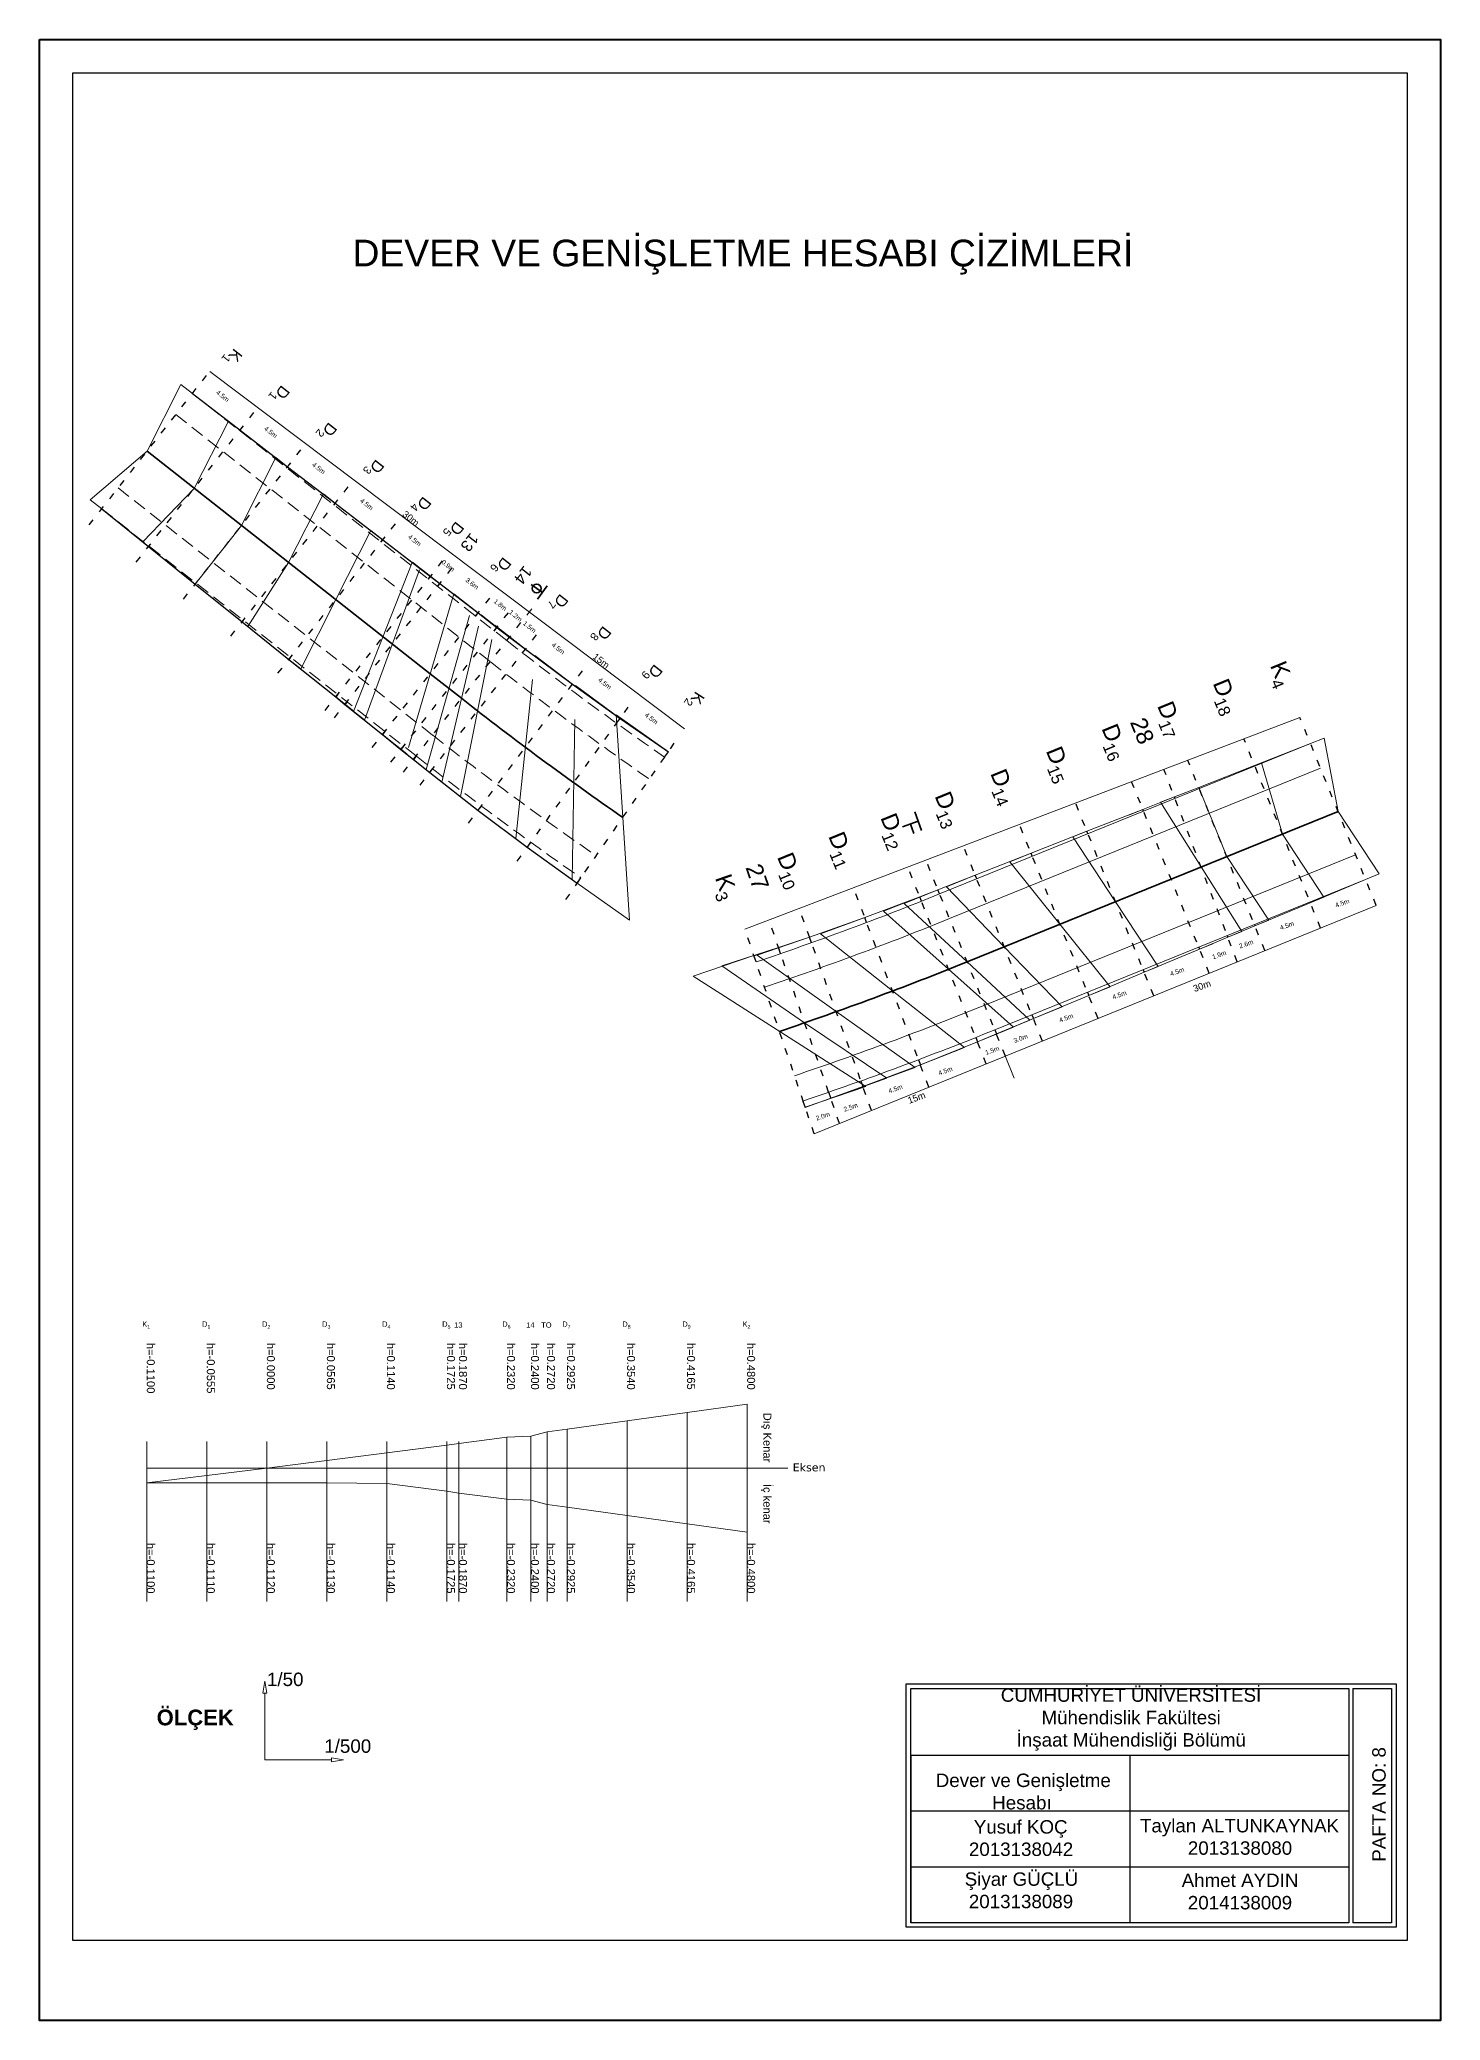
# Model space of a CAD drawing. Header units: millimetres. Extents: x 19067981 to 38137102, y 2652003 to 2652615.
# Drawn here: x 19068288.86 to 19068309.86, y 2652198.55 to 2652228.25 of the extents above; entities that cross this region are included whole.
import ezdxf

# ---------------------------------------------------------------- set-up
doc = ezdxf.new("R2010")
doc.units = ezdxf.units.MM
for name, pattern in [('ACAD_ISO03W100', [30, 12, -18]), ('ACAD_ISO07W100', [3, 0, -3]), ('DASHDOT', [25.4, 12.7, -6.35, 0, -6.35]), ('DASHEDX2', [38.1, 25.4, -12.7])]:
    doc.linetypes.add(name, pattern=pattern)
doc.layers.add('D.K Kesit No', color=93, linetype='Continuous', lineweight=9)
doc.layers.add('dever ve genişletme', color=1, linetype='Continuous', lineweight=20)
for name, color, linetype in [('dever', 130, 'Continuous'), ('dever 1', 242, 'Continuous'), ('en kesitler', 7, 'Continuous'), ('kurp', 94, 'Continuous'), ('kurp detayı', 150, 'DASHDOT')]:
    doc.layers.add(name, color=color, linetype=linetype)
doc.styles.get("Standard").update_dxf_attribs({"font": 'arial.ttf'})

# ---------------------------------------------------------------- blocks, each defined once
blk = doc.blocks.new('to')
at = {"layer": 'kurp', "color": 0, "lineweight": 35, "ltscale": 0.2}
for p, q in [((19068315.084, 2652358.653), (19068315.384, 2652358.653)), ((19068315.234, 2652358.653), (19068315.234, 2652358.403))]:
    blk.add_line(p, q, dxfattribs=at)
blk.add_circle((19068315.234, 2652358.528), 0.08, dxfattribs=at)
blk = doc.blocks.new('tf')
at = {"layer": 'kurp', "color": 0, "lineweight": 35, "ltscale": 0.2}
for p, q in [((19068358.572, 2652351.129), (19068358.872, 2652351.129)), ((19068358.722, 2652351.129), (19068358.722, 2652350.879)), ((19068358.722, 2652351.004), (19068358.872, 2652351.004))]:
    blk.add_line(p, q, dxfattribs=at)

msp = doc.modelspace()

# ---------------------------------------------------------------- linework, layer by layer
at = {"color": 0, "linetype": 'ACAD_ISO07W100', "lineweight": 25, "ltscale": 0.05}
for p, q in [((19068289.604, 2652220.976), (19068291.457, 2652223.335)), ((19068290.311, 2652220.42), (19068292.16, 2652222.772)), ((19068291.019, 2652219.864), (19068292.867, 2652222.216)), ((19068291.727, 2652219.308), (19068293.575, 2652221.66)), ((19068292.434, 2652218.752), (19068294.283, 2652221.104)), ((19068293.142, 2652218.196), (19068294.991, 2652220.548)), ((19068293.281, 2652218.086), (19068295.13, 2652220.438)), ((19068293.849, 2652217.64), (19068295.698, 2652219.992)), ((19068294.565, 2652217.077), (19068296.4, 2652219.441)), ((19068295.293, 2652216.505), (19068297.085, 2652218.903)), ((19068296.021, 2652215.933), (19068297.771, 2652218.364)), ((19068308.899, 2652215.271), (19068307.756, 2652218.089)), ((19068296.751, 2652215.36), (19068298.459, 2652217.824)), ((19068308.065, 2652214.933), (19068306.915, 2652217.768)), ((19068307.231, 2652214.594), (19068306.074, 2652217.447)), ((19068306.816, 2652214.425), (19068305.717, 2652217.311)), ((19068306.397, 2652214.255), (19068305.233, 2652217.127)), ((19068305.564, 2652213.916), (19068304.392, 2652216.806)), ((19068304.73, 2652213.577), (19068303.55, 2652216.485)), ((19068303.34, 2652213.012), (19068302.148, 2652215.951)), ((19068303.896, 2652213.238), (19068302.709, 2652216.164)), ((19068303.052, 2652212.895), (19068301.877, 2652215.847)), ((19068302.193, 2652212.546), (19068301.063, 2652215.537)), ((19068300.853, 2652212.001), (19068299.796, 2652215.054)), ((19068301.333, 2652212.197), (19068300.25, 2652215.227)), ((19068300.473, 2652211.847), (19068299.436, 2652214.917))]:
    msp.add_line(p, q, dxfattribs=at)
at = {"color": 2, "lineweight": 30, "ltscale": 0.2}
for p, q in [((19068291.859, 2652222.39), (19068291.866, 2652222.398)), ((19068292.567, 2652221.834), (19068292.579, 2652221.85)), ((19068293.275, 2652221.278), (19068293.293, 2652221.302)), ((19068293.982, 2652220.722), (19068294.007, 2652220.753)), ((19068290.5, 2652220.66), (19068290.494, 2652220.653)), ((19068291.208, 2652220.104), (19068291.195, 2652220.089)), ((19068294.69, 2652220.166), (19068294.721, 2652220.205)), ((19068294.83, 2652220.056), (19068294.862, 2652220.097)), ((19068291.915, 2652219.548), (19068291.897, 2652219.525)), ((19068295.398, 2652219.61), (19068295.435, 2652219.657)), ((19068295.677, 2652219.39), (19068295.715, 2652219.438)), ((19068295.866, 2652219.242), (19068295.906, 2652219.294)), ((19068292.623, 2652218.992), (19068292.598, 2652218.961)), ((19068296.102, 2652219.057), (19068296.145, 2652219.112)), ((19068293.331, 2652218.436), (19068293.3, 2652218.397)), ((19068293.47, 2652218.326), (19068293.438, 2652218.285)), ((19068296.802, 2652218.524), (19068296.85, 2652218.588)), ((19068297.512, 2652218.003), (19068297.564, 2652218.076)), ((19068294.038, 2652217.88), (19068294.001, 2652217.833)), ((19068294.317, 2652217.66), (19068294.279, 2652217.612)), ((19068294.506, 2652217.512), (19068294.465, 2652217.46)), ((19068298.231, 2652217.495), (19068298.288, 2652217.577)), ((19068294.71, 2652217.264), (19068294.753, 2652217.319)), ((19068295.437, 2652216.698), (19068295.485, 2652216.762)), ((19068296.174, 2652216.145), (19068296.226, 2652216.218)), ((19068296.92, 2652215.605), (19068296.977, 2652215.687))]:
    msp.add_line(p, q, dxfattribs=at)
at = {"color": 0, "lineweight": 25, "ltscale": 0.2}
for p, q in [((19068301.922, 2652202.532), (19068308.488, 2652202.532)), ((19068301.922, 2652202.532), (19068301.922, 2652202.132)), ((19068301.922, 2652202.532), (19068301.922, 2652200.018)), ((19068305.205, 2652202.532), (19068305.205, 2652200.018)), ((19068301.922, 2652201.694), (19068308.488, 2652201.694)), ((19068301.922, 2652200.856), (19068308.488, 2652200.856))]:
    msp.add_line(p, q, dxfattribs=at)
at = {"color": 0, "lineweight": 40, "ltscale": 0.2}
msp.add_lwpolyline([(19068288.861, 2652228.254), (19068309.861, 2652228.254), (19068309.861, 2652198.554), (19068288.861, 2652198.554), (19068288.861, 2652228.254)], dxfattribs=at)
at = {"color": 0, "lineweight": 25, "ltscale": 0.2}
msp.add_lwpolyline([(19068289.361, 2652227.754), (19068309.361, 2652227.754), (19068309.361, 2652199.754), (19068289.361, 2652199.754)], close=True, dxfattribs=at)
at = {"color": 1, "lineweight": 25, "ltscale": 0.2}
for points in [[(19068291.152, 2652222.946), (19068291.866, 2652222.398), (19068292.579, 2652221.85), (19068293.293, 2652221.302), (19068294.007, 2652220.753), (19068294.721, 2652220.205), (19068294.862, 2652220.097), (19068295.435, 2652219.657), (19068295.715, 2652219.438), (19068295.906, 2652219.294), (19068296.145, 2652219.112), (19068296.85, 2652218.588), (19068297.564, 2652218.076), (19068298.288, 2652217.577)], [(19068289.792, 2652221.217), (19068290.494, 2652220.653), (19068291.195, 2652220.089), (19068291.897, 2652219.525), (19068292.598, 2652218.961), (19068293.3, 2652218.397), (19068293.438, 2652218.285), (19068294.001, 2652217.833), (19068294.279, 2652217.612), (19068294.279, 2652217.612), (19068294.465, 2652217.46), (19068294.71, 2652217.264), (19068294.71, 2652217.264), (19068295.436, 2652216.697), (19068296.173, 2652216.144), (19068296.92, 2652215.605)]]:
    msp.add_lwpolyline(points, dxfattribs=at)
at = {"color": 0, "linetype": 'ACAD_ISO07W100', "lineweight": 25, "ltscale": 0.05}
for points in [[(19068294.129, 2652217.42), (19068295.978, 2652219.773)], [(19068294.317, 2652217.272), (19068296.166, 2652219.625)]]:
    msp.add_lwpolyline(points, dxfattribs=at)
for points in [[(19068301.91, 2652203.599), (19068309.198, 2652203.599), (19068309.198, 2652199.95), (19068301.854, 2652199.95), (19068301.854, 2652203.599), (19068301.91, 2652203.599)], [(19068308.488, 2652200.018), (19068301.922, 2652200.018), (19068301.922, 2652203.532), (19068308.488, 2652203.532)], [(19068308.488, 2652203.532), (19068308.488, 2652200.018)], [(19068308.55, 2652203.532), (19068309.131, 2652203.532), (19068309.131, 2652200.018), (19068308.55, 2652200.018)], [(19068308.55, 2652203.532), (19068308.55, 2652200.018)]]:
    msp.add_lwpolyline(points)
at = {"color": 0, "lineweight": 25}
for p in [(19068294.719, 2652218.744), (19068295.427, 2652218.188), (19068296.143, 2652217.643), (19068296.869, 2652217.11), (19068303.322, 2652214.652), (19068302.487, 2652214.314), (19068301.648, 2652213.989), (19068300.803, 2652213.679), (19068299.953, 2652213.383), (19068301.922, 2652201.694), (19068301.922, 2652200.856)]:
    msp.add_point(p, dxfattribs=at)
at = {"layer": 'D.K Kesit No', "lineweight": 0, "ltscale": 0.2}
for p, q in [((19068298.527, 2652217.922), (19068291.411, 2652223.277)), ((19068296.166, 2652219.625), (19068296.241, 2652219.719))]:
    msp.add_line(p, q, dxfattribs=at)
at = {"layer": 'D.K Kesit No', "color": 1, "lineweight": 20, "ltscale": 0.2}
for p, q in [((19068299.436, 2652214.917), (19068307.756, 2652218.089)), ((19068308.118, 2652217.782), (19068308.327, 2652216.68)), ((19068307.493, 2652216.342), (19068307.179, 2652217.412)), ((19068306.659, 2652216.004), (19068306.238, 2652217.041)), ((19068305.663, 2652216.822), (19068306.274, 2652215.848)), ((19068308.327, 2652216.68), (19068308.945, 2652215.743)), ((19068304.991, 2652215.328), (19068304.352, 2652216.298)), ((19068308.116, 2652215.397), (19068307.493, 2652216.342)), ((19068307.288, 2652215.05), (19068306.659, 2652216.004)), ((19068303.405, 2652215.925), (19068304.157, 2652214.99)), ((19068306.274, 2652215.848), (19068306.883, 2652214.882)), ((19068303.323, 2652214.652), (19068302.457, 2652215.551)), ((19068300.473, 2652211.847), (19068308.899, 2652215.271)), ((19068301.511, 2652215.185), (19068302.487, 2652214.314)), ((19068301.824, 2652215.301), (19068302.766, 2652214.426)), ((19068305.631, 2652214.356), (19068304.991, 2652215.328)), ((19068300.567, 2652214.847), (19068301.648, 2652213.989)), ((19068304.157, 2652214.99), (19068304.909, 2652214.053)), ((19068300.803, 2652213.679), (19068299.617, 2652214.524)), ((19068304.19, 2652213.75), (19068303.323, 2652214.652)), ((19068298.661, 2652214.212), (19068301.246, 2652212.559)), ((19068300.33, 2652213.512), (19068299.088, 2652214.364)), ((19068302.487, 2652214.314), (19068303.464, 2652213.444)), ((19068302.766, 2652214.426), (19068303.709, 2652213.549)), ((19068301.648, 2652213.989), (19068302.726, 2652213.139)), ((19068301.986, 2652212.843), (19068300.803, 2652213.679)), ((19068301.565, 2652212.682), (19068300.33, 2652213.512)), ((19068303.473, 2652212.684), (19068303.339, 2652213.016))]:
    msp.add_line(p, q, dxfattribs=at)
at = {"layer": 'D.K Kesit No', "color": 4, "lineweight": 0, "ltscale": 0.2}
for p, q in [((19068308.118, 2652217.782), (19068307.914, 2652217.699)), ((19068307.179, 2652217.412), (19068307.076, 2652217.37)), ((19068305.874, 2652216.898), (19068305.663, 2652216.822)), ((19068305.401, 2652216.712), (19068305.191, 2652216.627)), ((19068304.563, 2652216.383), (19068304.352, 2652216.298)), ((19068303.725, 2652216.054), (19068303.405, 2652215.925)), ((19068302.887, 2652215.725), (19068302.457, 2652215.551)), ((19068308.945, 2652215.743), (19068308.741, 2652215.661)), ((19068302.055, 2652215.4), (19068301.511, 2652215.185)), ((19068302.328, 2652215.505), (19068301.824, 2652215.301)), ((19068307.911, 2652215.313), (19068308.116, 2652215.397)), ((19068301.232, 2652215.091), (19068300.567, 2652214.847)), ((19068307.08, 2652214.966), (19068307.288, 2652215.05)), ((19068300.404, 2652214.797), (19068299.617, 2652214.524)), ((19068306.674, 2652214.797), (19068306.883, 2652214.882)), ((19068299.57, 2652214.519), (19068298.661, 2652214.212)), ((19068299.941, 2652214.64), (19068299.088, 2652214.364)), ((19068306.25, 2652214.618), (19068306.459, 2652214.703)), ((19068305.42, 2652214.271), (19068305.631, 2652214.356)), ((19068304.589, 2652213.923), (19068304.909, 2652214.053)), ((19068303.76, 2652213.576), (19068304.19, 2652213.75)), ((19068302.921, 2652213.226), (19068303.464, 2652213.444)), ((19068303.205, 2652213.344), (19068303.709, 2652213.549)), ((19068302.066, 2652212.883), (19068302.726, 2652213.139)), ((19068300.721, 2652212.381), (19068301.565, 2652212.682)), ((19068301.204, 2652212.556), (19068301.986, 2652212.843)), ((19068300.339, 2652212.245), (19068301.246, 2652212.559))]:
    msp.add_line(p, q, dxfattribs=at)
at = {"layer": 'D.K Kesit No', "color": 2, "lineweight": 30, "ltscale": 0.2}
for p, q in [((19068307.08, 2652217.361), (19068307.076, 2652217.37)), ((19068305.883, 2652216.876), (19068305.874, 2652216.898)), ((19068306.246, 2652217.023), (19068306.238, 2652217.041)), ((19068305.412, 2652216.685), (19068305.401, 2652216.712)), ((19068304.578, 2652216.346), (19068304.563, 2652216.383)), ((19068303.744, 2652216.008), (19068303.725, 2652216.054)), ((19068302.91, 2652215.67), (19068302.887, 2652215.725)), ((19068302.081, 2652215.335), (19068302.055, 2652215.4)), ((19068302.354, 2652215.444), (19068302.329, 2652215.506)), ((19068301.26, 2652215.016), (19068301.232, 2652215.091)), ((19068307.907, 2652215.322), (19068307.911, 2652215.313)), ((19068300.434, 2652214.713), (19068300.404, 2652214.797)), ((19068306.666, 2652214.819), (19068306.674, 2652214.797)), ((19068307.073, 2652214.984), (19068307.08, 2652214.966)), ((19068299.602, 2652214.424), (19068299.57, 2652214.519)), ((19068299.971, 2652214.55), (19068299.94, 2652214.64)), ((19068306.239, 2652214.646), (19068306.25, 2652214.618)), ((19068305.405, 2652214.308), (19068305.42, 2652214.271)), ((19068304.571, 2652213.969), (19068304.589, 2652213.923)), ((19068303.737, 2652213.631), (19068303.759, 2652213.576)), ((19068302.895, 2652213.291), (19068302.921, 2652213.226)), ((19068303.181, 2652213.406), (19068303.205, 2652213.344)), ((19068302.037, 2652212.958), (19068302.066, 2652212.883)), ((19068300.69, 2652212.471), (19068300.721, 2652212.381)), ((19068301.174, 2652212.641), (19068301.204, 2652212.556)), ((19068300.305, 2652212.339), (19068300.337, 2652212.244))]:
    msp.add_line(p, q, dxfattribs=at)
at = {"layer": 'D.K Kesit No', "color": 0, "ltscale": 0.2}
for p, q in [((19068292.209, 2652203.462), (19068292.239, 2652203.642)), ((19068292.239, 2652203.642), (19068292.269, 2652203.462)), ((19068292.269, 2652203.462), (19068292.209, 2652203.462)), ((19068292.239, 2652202.462), (19068292.239, 2652203.462)), ((19068292.239, 2652202.462), (19068293.239, 2652202.462)), ((19068293.239, 2652202.492), (19068293.419, 2652202.462)), ((19068293.239, 2652202.432), (19068293.239, 2652202.492)), ((19068293.419, 2652202.462), (19068293.239, 2652202.432))]:
    msp.add_line(p, q, dxfattribs=at)
at = {"layer": 'D.K Kesit No', "color": 1, "lineweight": 20, "ltscale": 0.2}
for points in [[(19068299.572, 2652214.515), (19068299.94, 2652214.64), (19068300.404, 2652214.797), (19068301.232, 2652215.091), (19068302.055, 2652215.4), (19068302.329, 2652215.506), (19068302.887, 2652215.725), (19068303.725, 2652216.054), (19068304.563, 2652216.383), (19068305.401, 2652216.712), (19068305.874, 2652216.898), (19068306.238, 2652217.041), (19068307.076, 2652217.37), (19068307.914, 2652217.699)], [(19068300.337, 2652212.244), (19068300.721, 2652212.381), (19068301.204, 2652212.556), (19068302.066, 2652212.883), (19068302.921, 2652213.226), (19068303.205, 2652213.344), (19068303.759, 2652213.576), (19068304.589, 2652213.923), (19068305.42, 2652214.271), (19068306.25, 2652214.618), (19068306.674, 2652214.797), (19068307.08, 2652214.966), (19068307.911, 2652215.313), (19068308.741, 2652215.661)]]:
    msp.add_lwpolyline(points, dxfattribs=at)
at = {"layer": 'dever', "linetype": 'ACAD_ISO03W100', "lineweight": 0, "ltscale": 0.2}
for p, q in [((19068290.979, 2652223.082), (19068291.152, 2652222.946)), ((19068291.866, 2652222.398), (19068291.691, 2652222.535)), ((19068292.579, 2652221.85), (19068292.403, 2652221.988)), ((19068293.293, 2652221.302), (19068293.115, 2652221.441)), ((19068294.007, 2652220.753), (19068293.828, 2652220.894)), ((19068294.721, 2652220.205), (19068294.45, 2652220.418)), ((19068294.861, 2652220.098), (19068294.567, 2652220.329)), ((19068295.714, 2652219.439), (19068295.337, 2652219.736)), ((19068296.85, 2652218.588), (19068296.287, 2652219.017)), ((19068297.564, 2652218.076), (19068296.893, 2652218.569)), ((19068298.288, 2652217.577), (19068297.503, 2652218.131)), ((19068294.279, 2652217.613), (19068293.901, 2652217.909))]:
    msp.add_line(p, q, dxfattribs=at)
at = {"layer": 'dever', "lineweight": 0, "ltscale": 0.2}
for p, q in [((19068289.619, 2652221.353), (19068289.792, 2652221.217)), ((19068290.494, 2652220.653), (19068290.407, 2652220.721)), ((19068291.897, 2652219.525), (19068291.985, 2652219.455)), ((19068292.598, 2652218.961), (19068292.777, 2652218.82)), ((19068293.3, 2652218.397), (19068293.571, 2652218.183)), ((19068293.438, 2652218.285), (19068293.732, 2652218.054)), ((19068294.001, 2652217.833), (19068294.366, 2652217.546)), ((19068297.704, 2652215.051), (19068296.92, 2652215.605))]:
    msp.add_line(p, q, dxfattribs=at)
at = {"layer": 'dever', "color": 3, "linetype": 'ACAD_ISO03W100', "lineweight": 0, "ltscale": 0.2}
msp.add_line((19068295.435, 2652219.657), (19068295.07, 2652219.943), dxfattribs=at)
at = {"layer": 'dever', "color": 6, "linetype": 'ACAD_ISO03W100', "lineweight": 0, "ltscale": 0.2}
msp.add_line((19068295.906, 2652219.294), (19068295.479, 2652219.63), dxfattribs=at)
at = {"layer": 'dever', "color": 2, "linetype": 'ACAD_ISO03W100', "lineweight": 0, "ltscale": 0.2}
msp.add_line((19068296.145, 2652219.112), (19068295.684, 2652219.473), dxfattribs=at)
at = {"layer": 'dever 1', "color": 5, "linetype": 'ACAD_ISO03W100', "lineweight": 0, "ltscale": 0.2}
for p, q in [((19068290.468, 2652204.834), (19068290.468, 2652208.834)), ((19068291.368, 2652204.834), (19068291.368, 2652208.834)), ((19068292.268, 2652204.834), (19068292.268, 2652208.834)), ((19068293.168, 2652204.834), (19068293.168, 2652208.834)), ((19068294.068, 2652204.834), (19068294.068, 2652208.834)), ((19068294.968, 2652204.834), (19068294.968, 2652208.834)), ((19068295.148, 2652204.834), (19068295.148, 2652208.834)), ((19068295.868, 2652204.834), (19068295.868, 2652208.834)), ((19068296.228, 2652204.834), (19068296.228, 2652208.834)), ((19068296.468, 2652204.834), (19068296.468, 2652208.834)), ((19068296.768, 2652204.834), (19068296.768, 2652208.834)), ((19068297.668, 2652204.834), (19068297.668, 2652208.834)), ((19068298.568, 2652204.834), (19068298.568, 2652208.834)), ((19068299.468, 2652204.834), (19068299.468, 2652208.834))]:
    msp.add_line(p, q, dxfattribs=at)
at = {"layer": 'dever 1', "linetype": 'ACAD_ISO03W100', "lineweight": 0, "ltscale": 0.2}
for p, q in [((19068298.568, 2652206.834), (19068298.568, 2652207.667)), ((19068299.468, 2652206.834), (19068299.468, 2652207.794)), ((19068296.468, 2652206.834), (19068296.468, 2652207.378)), ((19068296.768, 2652206.834), (19068296.768, 2652207.419)), ((19068297.668, 2652206.834), (19068297.668, 2652207.542)), ((19068294.068, 2652206.834), (19068294.068, 2652207.062)), ((19068294.968, 2652206.834), (19068294.968, 2652207.179)), ((19068295.148, 2652206.834), (19068295.148, 2652207.208)), ((19068295.868, 2652206.834), (19068295.868, 2652207.298)), ((19068296.228, 2652206.834), (19068296.228, 2652207.314)), ((19068291.368, 2652206.834), (19068291.368, 2652206.723)), ((19068293.168, 2652206.834), (19068293.168, 2652206.947))]:
    msp.add_line(p, q, dxfattribs=at)
msp.add_lwpolyline([(19068290.468, 2652206.614), (19068291.368, 2652206.723), (19068292.268, 2652206.834), (19068293.168, 2652206.947), (19068294.068, 2652207.062), (19068294.968, 2652207.179), (19068295.148, 2652207.202), (19068295.868, 2652207.298), (19068296.228, 2652207.314), (19068296.468, 2652207.378), (19068296.768, 2652207.419), (19068297.668, 2652207.542), (19068298.568, 2652207.667), (19068299.468, 2652207.794)], dxfattribs=at)
at = {"layer": 'dever ve genişletme', "linetype": 'ACAD_ISO03W100', "lineweight": 0, "ltscale": 0.2}
for p, q in [((19068290.472, 2652222.081), (19068290.979, 2652223.082)), ((19068291.18, 2652221.525), (19068291.691, 2652222.535)), ((19068291.887, 2652220.969), (19068292.403, 2652221.988)), ((19068292.595, 2652220.413), (19068293.115, 2652221.441)), ((19068293.303, 2652219.857), (19068293.828, 2652220.894)), ((19068293.569, 2652218.179), (19068294.45, 2652220.418)), ((19068293.731, 2652218.05), (19068294.567, 2652220.329)), ((19068295.07, 2652219.943), (19068294.365, 2652217.542)), ((19068294.656, 2652217.308), (19068295.337, 2652219.736)), ((19068294.892, 2652217.122), (19068295.479, 2652219.63)), ((19068295.171, 2652216.904), (19068295.684, 2652219.473)), ((19068296, 2652216.274), (19068296.287, 2652219.017)), ((19068296.845, 2652215.659), (19068296.893, 2652218.569)), ((19068297.604, 2652216.591), (19068297.503, 2652218.131)), ((19068297.604, 2652216.591), (19068297.704, 2652215.051))]:
    msp.add_line(p, q, dxfattribs=at)
at = {"layer": 'dever ve genişletme', "lineweight": 0, "ltscale": 0.2}
for p, q in [((19068290.472, 2652222.081), (19068289.619, 2652221.353)), ((19068291.18, 2652221.525), (19068290.407, 2652220.721)), ((19068291.887, 2652220.969), (19068291.195, 2652220.089)), ((19068292.595, 2652220.413), (19068291.985, 2652219.454)), ((19068293.303, 2652219.857), (19068292.776, 2652218.817))]:
    msp.add_line(p, q, dxfattribs=at)
at = {"layer": 'en kesitler', "linetype": 'ACAD_ISO03W100', "lineweight": 0, "ltscale": 0.2}
for p, q in [((19068290.468, 2652206.834), (19068290.468, 2652206.614)), ((19068291.368, 2652206.834), (19068291.368, 2652206.612)), ((19068292.268, 2652206.834), (19068292.268, 2652206.61)), ((19068293.168, 2652206.834), (19068293.168, 2652206.608)), ((19068294.068, 2652206.834), (19068294.068, 2652206.606)), ((19068294.968, 2652206.834), (19068294.968, 2652206.489)), ((19068295.148, 2652206.834), (19068295.148, 2652206.46)), ((19068295.868, 2652206.834), (19068295.868, 2652206.37)), ((19068296.228, 2652206.834), (19068296.228, 2652206.354)), ((19068296.468, 2652206.834), (19068296.468, 2652206.29)), ((19068296.768, 2652206.834), (19068296.768, 2652206.249)), ((19068297.668, 2652206.834), (19068297.668, 2652206.126)), ((19068298.568, 2652206.834), (19068298.568, 2652206.001)), ((19068299.468, 2652206.834), (19068299.468, 2652205.874))]:
    msp.add_line(p, q, dxfattribs=at)
msp.add_lwpolyline([(19068290.468, 2652206.614), (19068291.368, 2652206.612), (19068292.268, 2652206.612), (19068293.168, 2652206.612), (19068294.068, 2652206.606), (19068294.968, 2652206.489), (19068295.148, 2652206.46), (19068295.868, 2652206.37), (19068296.228, 2652206.354), (19068296.468, 2652206.29), (19068296.768, 2652206.249), (19068297.668, 2652206.126), (19068298.568, 2652206.001), (19068299.468, 2652205.874)], dxfattribs=at)
at = {"layer": 'kurp', "lineweight": 35}
msp.add_line((19068302.766, 2652214.426), (19068308.327, 2652216.68), dxfattribs=at)
at = {"layer": 'kurp', "linetype": 'DASHEDX2', "lineweight": 0, "ltscale": 0.008}
for points in [[(19068291.152, 2652222.946), (19068295.869, 2652219.239, 0.01501), (19068298.231, 2652217.495, 0.01501)], [(19068290.905, 2652222.632), (19068295.622, 2652218.924, 0.01501), (19068298.003, 2652217.166, 0.01501)], [(19068290.04, 2652221.531), (19068294.757, 2652217.824, 0.01501), (19068297.205, 2652216.016, 0.01501)], [(19068289.792, 2652221.217), (19068294.51, 2652217.509, 0.01501), (19068296.977, 2652215.687, 0.01501)]]:
    msp.add_lwpolyline(points, format="xyb", dxfattribs=at)
at = {"layer": 'kurp', "lineweight": 35}
msp.add_lwpolyline([(19068290.472, 2652222.081), (19068294.718, 2652218.745)], dxfattribs=at)
for points in [[(19068294.718, 2652218.745), (19068295.186, 2652218.377, 0.015034), (19068297.604, 2652216.591)], [(19068299.953, 2652213.383, 0.015001), (19068302.766, 2652214.426), (19068303.323, 2652214.652)]]:
    msp.add_lwpolyline(points, format="xyb", dxfattribs=at)
at = {"layer": 'kurp', "lineweight": 0}
for points in [[(19068299.602, 2652214.424, 0.015007), (19068302.354, 2652215.444), (19068307.914, 2652217.699)], [(19068299.73, 2652214.045, 0.015007), (19068302.504, 2652215.074), (19068308.064, 2652217.329)], [(19068300.177, 2652212.718, 0.015007), (19068303.03, 2652213.776), (19068308.59, 2652216.031)], [(19068300.305, 2652212.339, 0.015007), (19068303.181, 2652213.406), (19068308.741, 2652215.661)]]:
    msp.add_lwpolyline(points, format="xyb", dxfattribs=at)
at = {"layer": 'kurp detayı', "linetype": 'ByBlock', "lineweight": 0, "ltscale": 0.2}
for p, q in [((19068290.468, 2652206.834), (19068299.468, 2652206.834)), ((19068299.468, 2652206.834), (19068300.078, 2652206.834))]:
    msp.add_line(p, q, dxfattribs=at)

# ---------------------------------------------------------------- block references
at = {"color": 0, "lineweight": 25, "xscale": 0.8336780639809815, "yscale": 0.8336780639809815, "zscale": 0.8336780639809815, "rotation": 234.8948382856847}
msp.add_blockref('to', (26401243.397, 16929010.609), dxfattribs=at)
at = {"color": 0, "lineweight": 25, "rotation": 289.7756682587356}
msp.add_blockref('tf', (10120817.959, 19698617.902), dxfattribs=at)

# ---------------------------------------------------------------- texts
at = {"color": 0, "lineweight": 25, "ltscale": 0.2, "char_height": 0.20127, "attachment_point": 1}
for s, width, insert in [('\\pi1.3491;CUMHURİYET ÜNİVERSİTESİ\\P\\pi1.9593;Mühendislik Fakültesi\\P\\pi1.5862;İnşaat Mühendisliği Bölümü', 6.56651, (19068301.922, 2652203.532)), ('\\pi0.29574; Dever ve Genişletme \\P\\pi1.2205;Hesabı', 3.28325, (19068301.922, 2652202.254)), ('\\pi0.94438;Yusuf KOÇ\\P\\pi0.87127;2013138042', 3.28325, (19068301.922, 2652201.556)), ('\\pi0.15289;Taylan ALTUNKAYNAK\\P\\pi0.87059;2013138080', 3.28325, (19068305.205, 2652201.574)), ('\\pi0.80778;Şiyar GÜÇLÜ\\P\\pi0.87004;2013138089', 3.28325, (19068301.922, 2652200.773)), ('\\pi0.77812;Ahmet AYDIN\\P\\pi0.87004;2014138009', 3.28325, (19068305.205, 2652200.755))]:
    msp.add_mtext_dynamic_manual_height_columns(s, width=width, gutter_width=1.006, heights=[0], dxfattribs=dict(at, insert=insert))
at = {"color": 7, "lineweight": 20, "insert": (19068291.194, 2652203.06), "char_height": 0.23657, "width": 13.13195, "attachment_point": 5}
msp.add_mtext('{\\fArial|b1|i0|c162|p34;ÖLÇEK}', dxfattribs=at)
at = {"color": 0, "lineweight": 25, "ltscale": 0.2, "insert": (19068308.84, 2652200.018), "char_height": 0.20127, "attachment_point": 1, "rotation": 90}
msp.add_mtext_dynamic_manual_height_columns('\\pi0.91461;PAFTA NO: 8', width=3.5138, gutter_width=1.006, heights=[0], dxfattribs=at)
at = {"layer": 'D.K Kesit No', "lineweight": 0, "ltscale": 0.2, "insert": (19068292.361, 2652225.254), "char_height": 0.4, "attachment_point": 1}
msp.add_mtext_dynamic_manual_height_columns('\\pi1.1914;{\\C0;DEVER VE GENİŞLETME HESABI ÇİZİMLERİ}', width=14, gutter_width=1.006, heights=[0], dxfattribs=at)
at = {"layer": 'D.K Kesit No', "color": 0, "linetype": 'ACAD_ISO03W100', "ltscale": 0.2, "char_height": 0.2013, "width": 0.58936, "attachment_point": 1}
for s, insert in [('1/50', (19068292.27, 2652203.768)), ('1/500', (19068293.129, 2652202.767))]:
    msp.add_mtext(s, dxfattribs=dict(at, insert=insert))
at = {"layer": 'dever 1', "color": 5, "linetype": 'ACAD_ISO03W100', "lineweight": 0, "ltscale": 0.2, "char_height": 0.08, "attachment_point": 5}
for s, insert in [('\\A1;K{\\H0.7x;\\S^ 1;}', (19068290.459, 2652208.98)), ('\\A1;D{\\H0.7x;\\S^ 1;}', (19068291.359, 2652208.98)), ('\\A1;D{\\H0.7x;\\S^ 2;}', (19068292.259, 2652208.98)), ('\\A1;D{\\H0.7x;\\S^ 3;}', (19068293.159, 2652208.98)), ('\\A1;D{\\H0.7x;\\S^ 4;}', (19068294.059, 2652208.98)), ('\\A1;D{\\H0.7x;\\S^ 5;}', (19068294.959, 2652208.98)), ('\\A1;13', (19068295.139, 2652208.98)), ('\\A1;D{\\H0.7x;\\S^ 6;}', (19068295.859, 2652208.98)), ('\\A1;14', (19068296.219, 2652208.98)), ('\\A1;TO', (19068296.459, 2652208.98)), ('\\A1;D{\\H0.7x;\\S^ 7;}', (19068296.759, 2652208.98)), ('\\A1;D{\\H0.7x;\\S^ 8;}', (19068297.659, 2652208.98)), ('\\A1;D{\\H0.7x;\\S^ 9;}', (19068298.559, 2652208.98)), ('\\A1;K{\\H0.7x;\\S^ 2;}', (19068299.459, 2652208.98))]:
    msp.add_mtext(s, dxfattribs=dict(at, insert=insert))
at = {"layer": 'dever 1', "linetype": 'ACAD_ISO03W100', "lineweight": 0, "ltscale": 0.2, "char_height": 0.12, "rotation": 270}
for s, insert, attachment_point in [('{\\C131;h=-0.1100}', (19068290.588, 2652208.714), 1), ('{\\C131;h=-0.0555}', (19068291.488, 2652208.714), 1), ('{\\C131;h=0.0000}', (19068292.388, 2652208.714), 1), ('{\\C131;h=0.0565}', (19068293.288, 2652208.714), 1), ('{\\C131;h=0.1140}', (19068294.188, 2652208.714), 1), ('{\\C131;h=0.1725}', (19068295.088, 2652208.714), 1), ('{\\C131;h=0.1870}', (19068295.268, 2652208.714), 1), ('{\\C131;h=0.2320}', (19068295.988, 2652208.714), 1), ('{\\C131;h=0.2400}', (19068296.348, 2652208.714), 1), ('{\\C131;h=0.2720}', (19068296.588, 2652208.714), 1), ('{\\C131;h=0.2925}', (19068296.888, 2652208.714), 1), ('{\\C131;h=0.3540}', (19068297.788, 2652208.714), 1), ('{\\C131;h=0.4165}', (19068298.688, 2652208.714), 1), ('{\\C131;h=0.4800}', (19068299.588, 2652208.714), 1), ('{\\C131;Dış Kenar}', (19068299.832, 2652207.666), 1), ('{\\C131;İç kenar}', (19068299.832, 2652206.002), 3), ('{\\C111;h=-0.1100}', (19068290.588, 2652204.954), 3), ('{\\C111;h=-0.1110}', (19068291.488, 2652204.954), 3), ('{\\C111;h=-0.1120}', (19068292.388, 2652204.954), 3), ('{\\C111;h=-0.1130}', (19068293.288, 2652204.954), 3), ('{\\C111;h=-0.1140}', (19068294.188, 2652204.954), 3), ('{\\C111;h=-0.1725}', (19068295.088, 2652204.954), 3), ('{\\C111;h=-0.1870}', (19068295.268, 2652204.954), 3), ('{\\C111;h=-0.2320}', (19068295.988, 2652204.954), 3), ('{\\C111;h=-0.2400}', (19068296.348, 2652204.954), 3), ('{\\C111;h=-0.2720}', (19068296.588, 2652204.954), 3), ('{\\C111;h=-0.2925}', (19068296.888, 2652204.954), 3), ('{\\C111;h=-0.4165}', (19068298.688, 2652204.954), 3), ('{\\C111;h=-0.4800}', (19068299.588, 2652204.954), 3)]:
    msp.add_mtext(s, dxfattribs=dict(at, insert=insert, attachment_point=attachment_point))
at = {"layer": 'dever 1', "linetype": 'ACAD_ISO03W100', "lineweight": 0, "ltscale": 0.2, "insert": (19068300.152, 2652206.906), "char_height": 0.12, "attachment_point": 1}
msp.add_mtext('{\\fVerdana|b0|i0|c162|p34;\\C131;Eksen}', dxfattribs=at)
at = {"layer": 'dever 1', "linetype": 'ACAD_ISO03W100', "lineweight": 0, "ltscale": 0.2, "insert": (19068297.788, 2652204.954), "char_height": 0.12, "width": 0.57159, "attachment_point": 3, "rotation": 270}
msp.add_mtext('{\\C111;h=-0.3540}', dxfattribs=at)
at = {"layer": 'en kesitler', "color": 6, "lineweight": 0, "attachment_point": 1}
for s, insert, char_height, rotation in [('4.5m', (19068291.543, 2652223.005), 0.07, 321.823), ('4.5m', (19068292.263, 2652222.463), 0.07, 321.823), ('4.5m', (19068292.982, 2652221.922), 0.07, 321.823), ('4.5m', (19068293.701, 2652221.381), 0.07, 321.823), ('30m', (19068294.351, 2652221.198), 0.1, 322.0115), ('4.5m', (19068294.42, 2652220.84), 0.07, 321.823), ('0.9m', (19068294.922, 2652220.461), 0.07, 321.823), ('3.6m', (19068295.282, 2652220.192), 0.07, 321.823), ('1.8m', (19068295.705, 2652219.873), 0.07, 321.823), ('1.2m', (19068295.934, 2652219.71), 0.07, 321.823), ('1.5m', (19068296.143, 2652219.543), 0.07, 321.823), ('4.5m', (19068296.573, 2652219.22), 0.07, 321.823), ('15m', (19068297.204, 2652219.063), 0.1, 322.0115), ('4.5m', (19068297.271, 2652218.694), 0.07, 321.823), ('4.5m', (19068297.97, 2652218.169), 0.07, 321.823), ('4.5m', (19068308.276, 2652215.304), 0.07, 19.3857), ('4.5m', (19068307.446, 2652214.967), 0.07, 19.3857), ('1.9m', (19068306.431, 2652214.529), 0.07, 19.3857), ('2.6m', (19068306.836, 2652214.691), 0.07, 19.3857), ('4.5m', (19068305.8, 2652214.276), 0.07, 19.3857), ('4.5m', (19068304.936, 2652213.928), 0.07, 19.3857), ('30m', (19068306.142, 2652214.066), 0.1, 19.7916), ('4.5m', (19068304.137, 2652213.581), 0.07, 19.3857), ('3.0m', (19068303.455, 2652213.275), 0.07, 19.3857), ('1.5m', (19068303.028, 2652213.095), 0.07, 19.3857), ('4.5m', (19068302.326, 2652212.787), 0.07, 19.3857), ('4.5m', (19068301.578, 2652212.519), 0.07, 19.3857), ('15m', (19068301.863, 2652212.39), 0.1, 19.7916), ('2.0m', (19068300.488, 2652212.109), 0.07, 19.3857), ('2.5m', (19068300.906, 2652212.243), 0.07, 19.3857)]:
    msp.add_mtext_dynamic_manual_height_columns(s, width=1.10218, gutter_width=0.91, heights=[0], dxfattribs=dict(at, insert=insert, char_height=char_height, rotation=rotation))
at = {"layer": 'kurp', "color": 0, "lineweight": 0, "ltscale": 0.2, "char_height": 0.17, "attachment_point": 5}
for s, insert, rotation in [('\\A1;K{\\H0.7x;\\S^ 1;}', (19068291.747, 2652223.501), 231.836), ('\\A1;D{\\H0.7x;\\S^ 1;}', (19068292.454, 2652222.945), 231.836), ('\\A1;D{\\H0.7x;\\S^ 2;}', (19068293.162, 2652222.388), 231.836), ('\\A1;D{\\H0.7x;\\S^ 3;}', (19068293.87, 2652221.832), 231.836), ('\\A1;D{\\H0.7x;\\S^ 4;}', (19068294.577, 2652221.276), 231.836), ('\\A1;D{\\H0.7x;\\S^ 5;}', (19068295.067, 2652220.903), 231.836), ('\\A1;13', (19068295.308, 2652220.714), 231.836), ('\\A1;D{\\H0.7x;\\S^ 6;}', (19068295.776, 2652220.368), 231.836), ('\\A1;14', (19068296.111, 2652220.223), 231.836), ('\\A1;D{\\H0.7x;\\S^ 7;}', (19068296.631, 2652219.817), 231.836), ('\\A1;D{\\H0.7x;\\S^ 8;}', (19068297.275, 2652219.335), 231.836), ('\\A1;D{\\H0.7x;\\S^ 9;}', (19068298.044, 2652218.761), 231.836), ('\\A1;K{\\H0.7x;\\S^ 2;}', (19068298.678, 2652218.357), 237.5595)]:
    msp.add_mtext(s, dxfattribs=dict(at, insert=insert, rotation=rotation))
at = {"layer": 'kurp', "color": 4, "lineweight": 0, "ltscale": 0.2, "char_height": 0.25, "attachment_point": 5}
for s, insert, rotation in [('\\A1;{\\C0;K\\H0.7x;\\S^ 4;}', (19068307.45, 2652218.73), 292.1577), ('\\A1;{\\C7;D\\H0.7x;\\S^ 18;}', (19068306.621, 2652218.394), 292.1577), ('\\A1;{\\C7;D\\H0.7x;\\S^ 17;}', (19068305.787, 2652218.056), 292.1577), ('\\A1;{\\C7;28}', (19068305.391, 2652217.889), 292.1577), ('\\A1;{\\C7;D\\H0.7x;\\S^ 16;}', (19068304.953, 2652217.717), 292.1577), ('\\A1;{\\C7;D\\H0.7x;\\S^ 15;}', (19068304.119, 2652217.379), 292.1577), ('\\A1;{\\C7;D\\H0.7x;\\S^ 14;}', (19068303.285, 2652217.041), 292.1577), ('\\A1;{\\C7;D\\H0.7x;\\S^ 13;}', (19068302.451, 2652216.703), 292.1577), ('\\A1;{\\C7;D\\H0.7x;\\S^ 12;}', (19068301.637, 2652216.378), 292.1577), ('\\A1;{\\C7;D\\H0.7x;\\S^ 11;}', (19068300.857, 2652216.1), 292.1577), ('\\A1;{\\C7;D\\H0.7x;\\S^ 10;}', (19068300.089, 2652215.789), 292.1577), ('\\A1;{\\C0;K\\H0.7x;\\S^ 3;}', (19068299.123, 2652215.539), 289.0846), ('\\A1;{\\C0;27}', (19068299.623, 2652215.699), 289.0846)]:
    msp.add_mtext(s, dxfattribs=dict(at, insert=insert, rotation=rotation))

doc.saveas('drawing.dxf')
